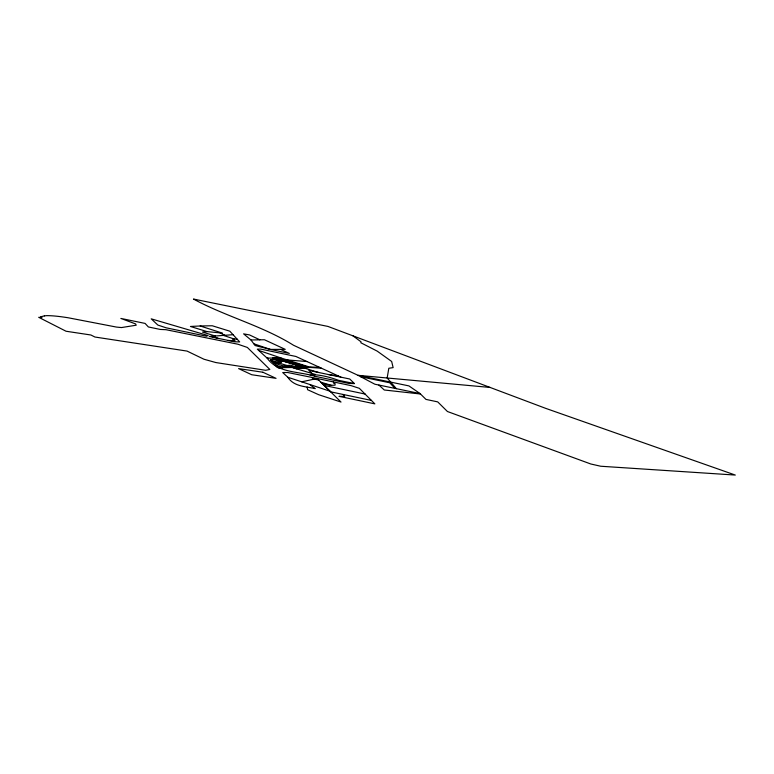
<?xml version="1.0" encoding="UTF-8"?>
<svg xmlns="http://www.w3.org/2000/svg" width="774" height="774" viewBox="0 0 774 774"><rect width="100%" height="100%" fill="white"/><g stroke="black" fill="none" stroke-linecap="round" stroke-linejoin="round"><path stroke-width="1.16" d="M307.172 387L307.578 389.699L318.646 394.692L341.015 402.054L317.137 378.486L287.638 372.507L282.704 372.536L287.793 377.248L301.734 381.824L317.137 378.486L351.067 385.636L359.339 388.325L374.839 403.864L338.973 396.327L344.769 396.375L343.163 394.469M315.105 374.277L312.348 373.832L313.228 374.674C321.442 374.993 330.614 377.373 338.315 380.266L354.453 383.585L348.968 383.449L314.873 376.261C298.667 371.143 278.205 373.397 267.127 358.139L280.991 357.965L308.942 366.857L319.797 367.457L340.966 377.17L349.751 379.008L354.308 383.44M310.151 375.226L313.228 374.674M206.977 331.591L190.452 326.464L200.156 325.98L222.525 333.139L206.977 331.591L202.469 332.046L215.491 336.09M233.061 334.687L209.222 336.458L234.619 341.789L239.698 341.944L229.849 331.204L212.25 325.767L200.156 325.98M277.208 359.368L281.223 359.03M270.668 360.026L277.885 359.417L303.253 366.973M281.755 360.732L285.77 360.394M272.719 361.913L274.451 361.768L271.655 360.926M283.294 361.023L280.875 361.226L275.496 359.62M286.312 362.097L290.327 361.758M290.86 363.461L294.875 363.122M295.416 364.825L299.432 364.486M297.942 365.386L295.445 365.599L300.728 367.186M291.14 366.934L295.155 366.595M299.973 366.189L303.988 365.85M250.969 339.979L264.408 339.738L285.229 349.355L270.397 349.422L255.11 345.543L250.969 339.979L243.597 333.846L249.48 334.919L259.851 339.815M275.167 365.589L281.136 367.65L292.098 367.505L311.941 373.436M237.115 339.128L232.432 338.993L235.044 340.812L228.243 340.454M267.901 358.101L267.03 358.043L257.307 349.171L260.664 349.084L295.881 356.456L319.797 367.457M321.423 368.221L310.142 367.437L295.881 368.637L303.969 367.96L318.278 372.4M286.786 359.91L307.143 361.555M490.106 387.445L358.023 375.322L293.53 345.262C262.27 325.748 225.844 316.576 193.471 299.054L327.963 326.435L545.573 408.314L735.3 475.062L600.73 466.238L590.814 463.994L447.44 411.516L437.707 401.88L425.971 399.403L420.089 393.589L408.914 385.897L358.023 375.322L374.848 384.214L420.089 393.589M420.505 394.005L384.272 389.999L378.902 385.055M328.505 374.548L338.441 376.009M360.742 376.754L389.69 382.762L394.992 388.384M340.966 377.17L308.807 370.407L314.873 376.261M322.274 383.594L330.614 385.355L335.036 385.152L335.094 383.604L333.71 383.285L333.381 381.901M331.359 385.317L320.881 382.221L324.142 385.433L365.164 394.063M371.481 400.439L330.575 391.818L324.142 385.433M211.167 336.38L217.987 338.296M278.04 362.793L287.144 365.522M277.479 362.842L272.922 361.477L276.937 361.139L281.494 362.503L274.025 363.132L283.129 365.86L290.598 365.231L299.702 367.96L295.687 368.298L286.583 365.57M318.685 380.024L313.654 378.931L311.69 377.47M301.734 381.824L329.956 391.199M234.309 339.051L223.802 335.51L225.07 335.403L220.019 332.897M280.991 357.965L258.651 350.39M281.136 367.65L282.442 368.095L279.482 368.463L276.763 367.06M254.075 343.879L270.397 349.422L289.331 353.428L280.594 349.374M352.963 335.848L361.071 341.847L360.829 342.747L377.19 351.125L391.654 361.468L393.134 367.631L388.819 368.269L387.155 377.993L396.346 388.664M287.793 377.248C294.004 386.739 305.401 386.342 315.192 388.635L309.755 384.484M207.838 335.49L206.532 336.235L166.139 327.808L157.848 325.061L151.23 318.84L207.838 335.49M44.379 315.889L40.558 316.837L41.97 317.582L38.7 317.311L66.061 331.243L90.897 334.997L94.921 337.019L187.056 351.086L203.978 359.242L215.849 362.551L265.637 370.291L269.845 369.459L247.341 347.439L237.87 344.207L165.936 329.695L160.286 329.443L148.376 326.957L145.096 323.416L120.86 318.433L135.585 323.919L136.214 325.206L121.47 327.566L116.497 327.083L68.16 317.766A55.97 7.498 13.6 0 0 46.498 315.657L44.379 315.889M276.666 357.665L272.651 358.004L304.521 367.553L308.536 367.215L276.666 357.665M278.514 358.981L270.3 359.678L276.56 365.483L280.952 366.799L289.021 366.121L294.352 367.718L304.743 366.847L278.514 358.981M262.889 372.236L238.595 368.608L251.714 374.732L276.047 378.351L262.889 372.236"/></g></svg>
